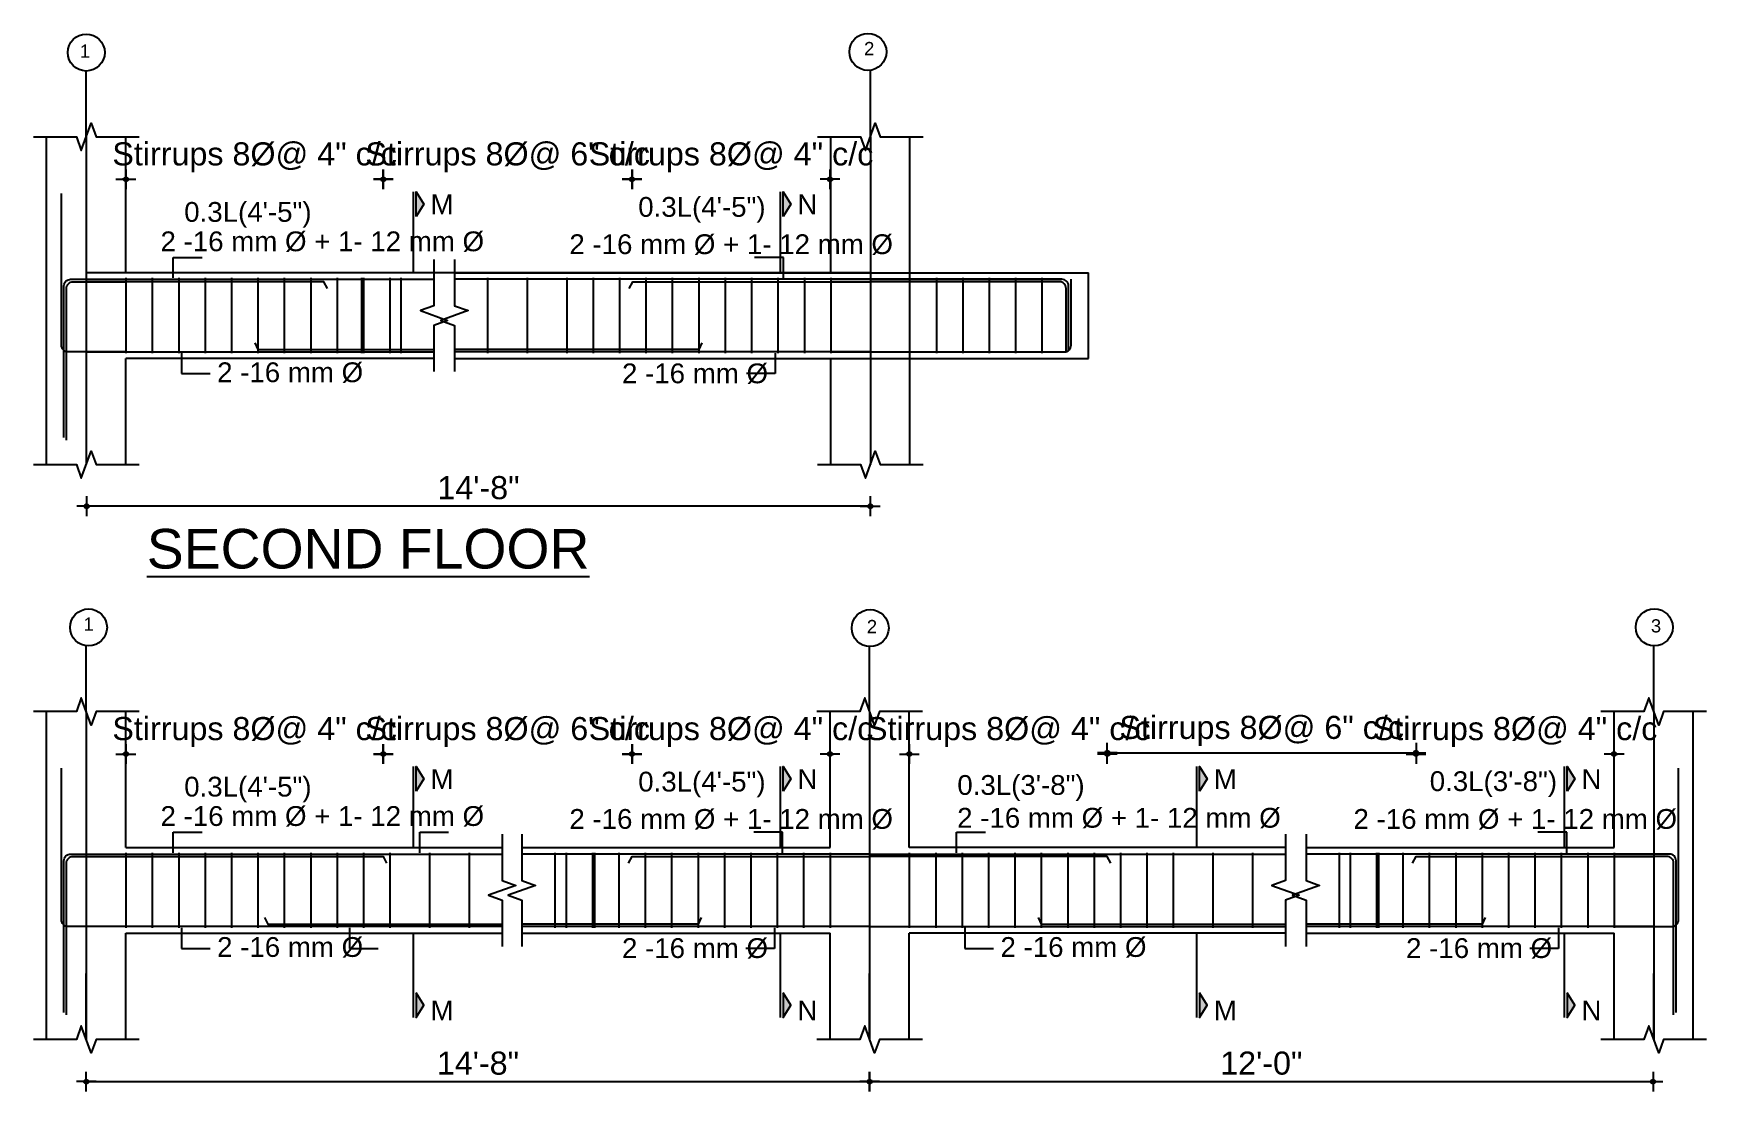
# Model space of a CAD drawing. Header units: inches. Extents: x 10143 to 33197, y -150 to 3760.
# Drawn here: x 14974 to 15481, y 1095 to 1415 of the extents above; entities that cross this region are included whole.
import ezdxf
from ezdxf.enums import TextEntityAlignment as Align

# ---------------------------------------------------------------- set-up
doc = ezdxf.new("R2010")
doc.units = ezdxf.units.IN
doc.header["$LTSCALE"] = 0.5
doc.header["$MEASUREMENT"] = 0
doc.header["$PDMODE"] = 66
doc.layers.add('DIMENSION', color=5, linetype='Continuous')
doc.layers.add('Toilet', color=7, linetype='Continuous', lineweight=25)
doc.styles.add('1.8', font='times.ttf', dxfattribs={"width": 0.8, "height": 6})
doc.styles.add('style1', font='arial.ttf', dxfattribs={"height": 7})
doc.dimstyles.new('1.4', dxfattribs={"dimscale": 0, "dimtxt": 6, "dimasz": 0.5, "dimexe": 2, "dimexo": 9, "dimgap": 2, "dimtad": 1, "dimdec": 0, "dimlfac": 0.5, "dimzin": 3, "dimdsep": 46, "dimlunit": 4, "dimtxsty": '1.8', "dimblk": 'DIM', "dimcen": 3, "dimdle": 3, "dimse1": 1, "dimse2": 1, "dimclrd": 256, "dimclre": 256, "dimclrt": 7, "dimadec": 1, "dimazin": 2, "dimtfac": 1, "dimtdec": 0, "dimtix": 1, "dimtofl": 0, "dimtmove": 2, "dimatfit": 3, "dimldrblk": 'ARW', "dimfxl": 2, "dimfrac": 2, "dimtolj": 2, "dimtzin": 0, "dimarcsym": 0})

# ---------------------------------------------------------------- blocks, each defined once
blk = doc.blocks.new('ARW')
at = {"layer": 'DIMENSION'}
blk.add_lwpolyline([(-0.5, 0, 0, 3, 0), (-5.5, 0, 0, 0, 0), (-0.5, 0, 0, 0, 0)], format="xyseb", dxfattribs=at)
blk = doc.blocks.new('DIM')
at = {"layer": 'DIMENSION'}
h = blk.add_hatch(color=256, dxfattribs=at)
h.paths.add_polyline_path([(0, 1.3), (0, 0), (1.3, 0, 0.414214)])
h.paths.add_polyline_path([(1.3, 0), (0, 0), (0, -1.3, 0.414214)])
h.paths.add_polyline_path([(0, 0), (-1.3, 0, 0.414214), (0, -1.3)])
h.paths.add_polyline_path([(0, 1.3, 0.414214), (-1.3, 0), (0, 0)])
for p, q in [((-6, 0), (6, 0)), ((0, 6), (0, -6))]:
    blk.add_line(p, q, dxfattribs=at)
blk.add_circle((0, 0), 1.28, dxfattribs=at)
blk = doc.blocks.new('*D2629')
at = {"lineweight": -2, "transparency": 16777216}
blk.add_line((15227.41, 1272.16), (14991.06, 1272.16), dxfattribs=at)
at = {"layer": 'Defpoints', "color": 0, "transparency": 16777216}
for p in [(14990.56, 1284.97), (15227.91, 1284.97), (14990.56, 1272.16)]:
    blk.add_point(p, dxfattribs=at)
at = {"lineweight": -2, "transparency": 16777216, "xscale": 0.5, "yscale": 0.5, "zscale": 0.5, "rotation": 180}
blk.add_blockref('DIM', (14990.56, 1272.16), dxfattribs=at)
at = {"lineweight": -2, "transparency": 16777216, "xscale": 0.5, "yscale": 0.5, "zscale": 0.5}
blk.add_blockref('DIM', (15227.91, 1272.16), dxfattribs=at)
at = {"color": 7, "transparency": 16777216, "insert": (15109.23, 1277.73), "char_height": 7, "attachment_point": 5, "style": 'style1'}
blk.add_mtext('\\A2;{\\fArial TUR|b0|i0|c162|p34;1}4{\\fArial TUR|b0|i0|c162|p34;\'-}8{\\fArial TUR|b0|i0|c162|p34;"}', dxfattribs=at)
blk = doc.blocks.new('*D2630')
at = {"lineweight": -2, "transparency": 16777216}
for p, q in [((15001.89, 1197.03), (15001.39, 1197.03)), ((15080.89, 1197.03), (15081.39, 1197.03))]:
    blk.add_line(p, q, dxfattribs=at)
at = {"layer": 'Defpoints', "color": 0, "transparency": 16777216}
for p in [(15080.39, 1197.03), (15002.39, 1185.06), (15080.39, 1180.49)]:
    blk.add_point(p, dxfattribs=at)
at = {"lineweight": -2, "transparency": 16777216, "xscale": 0.5, "yscale": 0.5, "zscale": 0.5}
blk.add_blockref('DIM', (15002.39, 1197.03), dxfattribs=at)
at = {"lineweight": -2, "transparency": 16777216, "xscale": 0.5, "yscale": 0.5, "zscale": 0.5, "rotation": 180}
blk.add_blockref('DIM', (15080.39, 1197.03), dxfattribs=at)
at = {"color": 7, "transparency": 16777216, "insert": (15041.39, 1203.69), "char_height": 7, "attachment_point": 5, "style": 'style1'}
blk.add_mtext('\\A2;Stirrups 8%%C@ 4" c/c', dxfattribs=at)
blk = doc.blocks.new('*D2631')
at = {"lineweight": -2, "transparency": 16777216}
for p, q in [((15079.89, 1197.03), (15079.39, 1197.03)), ((15156.25, 1197.03), (15156.75, 1197.03))]:
    blk.add_line(p, q, dxfattribs=at)
at = {"layer": 'Defpoints', "color": 0, "transparency": 16777216}
for p in [(15155.75, 1197.03), (15080.39, 1180.49), (15155.75, 1165.98)]:
    blk.add_point(p, dxfattribs=at)
at = {"lineweight": -2, "transparency": 16777216, "xscale": 0.5, "yscale": 0.5, "zscale": 0.5}
blk.add_blockref('DIM', (15080.39, 1197.03), dxfattribs=at)
at = {"lineweight": -2, "transparency": 16777216, "xscale": 0.5, "yscale": 0.5, "zscale": 0.5, "rotation": 180}
blk.add_blockref('DIM', (15155.75, 1197.03), dxfattribs=at)
at = {"color": 7, "transparency": 16777216, "insert": (15118.07, 1203.69), "char_height": 7, "attachment_point": 5, "style": 'style1'}
blk.add_mtext('\\A2;Stirrups 8%%C@ 6" c/c', dxfattribs=at)
blk = doc.blocks.new('*D2632')
at = {"lineweight": -2, "transparency": 16777216}
for p, q in [((15155.25, 1197.03), (15154.75, 1197.03)), ((15216.25, 1197.03), (15216.75, 1197.03))]:
    blk.add_line(p, q, dxfattribs=at)
at = {"layer": 'Defpoints', "color": 0, "transparency": 16777216}
for p in [(15215.75, 1197.03), (15215.75, 1183.49), (15155.75, 1165.98)]:
    blk.add_point(p, dxfattribs=at)
at = {"lineweight": -2, "transparency": 16777216, "xscale": 0.5, "yscale": 0.5, "zscale": 0.5}
blk.add_blockref('DIM', (15155.75, 1197.03), dxfattribs=at)
at = {"lineweight": -2, "transparency": 16777216, "xscale": 0.5, "yscale": 0.5, "zscale": 0.5, "rotation": 180}
blk.add_blockref('DIM', (15215.75, 1197.03), dxfattribs=at)
at = {"color": 7, "transparency": 16777216, "insert": (15185.75, 1203.69), "char_height": 7, "attachment_point": 5, "style": 'style1'}
blk.add_mtext('\\A2;Stirrups 8%%C@ 4" c/c', dxfattribs=at)
blk = doc.blocks.new('*D2633')
at = {"lineweight": -2, "transparency": 16777216}
for p, q in [((15239.25, 1197.03), (15238.75, 1197.03)), ((15300.25, 1197.03), (15300.75, 1197.03))]:
    blk.add_line(p, q, dxfattribs=at)
at = {"layer": 'Defpoints', "color": 0, "transparency": 16777216}
for p in [(15239.75, 1197.03), (15239.75, 1183.49), (15299.75, 1165.98)]:
    blk.add_point(p, dxfattribs=at)
at = {"lineweight": -2, "transparency": 16777216, "xscale": 0.5, "yscale": 0.5, "zscale": 0.5}
blk.add_blockref('DIM', (15239.75, 1197.03), dxfattribs=at)
at = {"lineweight": -2, "transparency": 16777216, "xscale": 0.5, "yscale": 0.5, "zscale": 0.5, "rotation": 180}
blk.add_blockref('DIM', (15299.75, 1197.03), dxfattribs=at)
at = {"color": 7, "transparency": 16777216, "insert": (15269.75, 1203.69), "char_height": 7, "attachment_point": 5, "style": 'style1'}
blk.add_mtext('\\A2;Stirrups 8%%C@ 4" c/c', dxfattribs=at)
blk = doc.blocks.new('*D2634')
at = {"lineweight": -2, "transparency": 16777216}
for p, q in [((15392.81, 1197.03), (15392.31, 1197.03)), ((15453.81, 1197.03), (15454.31, 1197.03))]:
    blk.add_line(p, q, dxfattribs=at)
at = {"layer": 'Defpoints', "color": 0, "transparency": 16777216}
for p in [(15453.31, 1197.03), (15453.31, 1183.49), (15393.31, 1165.98)]:
    blk.add_point(p, dxfattribs=at)
at = {"lineweight": -2, "transparency": 16777216, "xscale": 0.5, "yscale": 0.5, "zscale": 0.5}
blk.add_blockref('DIM', (15393.31, 1197.03), dxfattribs=at)
at = {"lineweight": -2, "transparency": 16777216, "xscale": 0.5, "yscale": 0.5, "zscale": 0.5, "rotation": 180}
blk.add_blockref('DIM', (15453.31, 1197.03), dxfattribs=at)
at = {"color": 7, "transparency": 16777216, "insert": (15423.31, 1203.69), "char_height": 7, "attachment_point": 5, "style": 'style1'}
blk.add_mtext('\\A2;Stirrups 8%%C@ 4" c/c', dxfattribs=at)
blk = doc.blocks.new('*D2644')
at = {"lineweight": -2, "transparency": 16777216}
blk.add_line((15300.25, 1197.4), (15392.81, 1197.4), dxfattribs=at)
at = {"layer": 'Defpoints', "color": 0, "transparency": 16777216}
for p in [(15393.31, 1197.4), (15299.75, 1165.98), (15393.31, 1165.98)]:
    blk.add_point(p, dxfattribs=at)
at = {"lineweight": -2, "transparency": 16777216, "xscale": 0.5, "yscale": 0.5, "zscale": 0.5, "rotation": 180}
blk.add_blockref('DIM', (15299.75, 1197.4), dxfattribs=at)
at = {"lineweight": -2, "transparency": 16777216, "xscale": 0.5, "yscale": 0.5, "zscale": 0.5}
blk.add_blockref('DIM', (15393.31, 1197.4), dxfattribs=at)
at = {"color": 7, "transparency": 16777216, "insert": (15346.53, 1204.06), "char_height": 7, "attachment_point": 5, "style": 'style1'}
blk.add_mtext('\\A2;Stirrups 8%%C@ 6" c/c', dxfattribs=at)
blk = doc.blocks.new('*D2635')
at = {"lineweight": -2, "transparency": 16777216}
blk.add_line((14990.89, 1097.73), (15227.25, 1097.73), dxfattribs=at)
at = {"layer": 'Defpoints', "color": 0, "transparency": 16777216}
for p in [(14990.39, 1110.54), (15227.75, 1110.54), (15227.75, 1097.73)]:
    blk.add_point(p, dxfattribs=at)
at = {"lineweight": -2, "transparency": 16777216, "xscale": 0.5, "yscale": 0.5, "zscale": 0.5, "rotation": 180}
blk.add_blockref('DIM', (14990.39, 1097.73), dxfattribs=at)
at = {"lineweight": -2, "transparency": 16777216, "xscale": 0.5, "yscale": 0.5, "zscale": 0.5}
blk.add_blockref('DIM', (15227.75, 1097.73), dxfattribs=at)
at = {"color": 7, "transparency": 16777216, "insert": (15109.07, 1103.3), "char_height": 7, "attachment_point": 5, "style": 'style1'}
blk.add_mtext('\\A2;{\\fArial TUR|b0|i0|c162|p34;1}4{\\fArial TUR|b0|i0|c162|p34;\'-}8{\\fArial TUR|b0|i0|c162|p34;"}', dxfattribs=at)
blk = doc.blocks.new('*D2636')
at = {"lineweight": -2, "transparency": 16777216}
blk.add_line((15228.25, 1097.73), (15464.6, 1097.73), dxfattribs=at)
at = {"layer": 'Defpoints', "color": 0, "transparency": 16777216}
for p in [(15227.75, 1110.54), (15465.1, 1110.54), (15465.1, 1097.73)]:
    blk.add_point(p, dxfattribs=at)
at = {"lineweight": -2, "transparency": 16777216, "xscale": 0.5, "yscale": 0.5, "zscale": 0.5, "rotation": 180}
blk.add_blockref('DIM', (15227.75, 1097.73), dxfattribs=at)
at = {"lineweight": -2, "transparency": 16777216, "xscale": 0.5, "yscale": 0.5, "zscale": 0.5}
blk.add_blockref('DIM', (15465.1, 1097.73), dxfattribs=at)
at = {"color": 7, "transparency": 16777216, "insert": (15346.42, 1103.3), "char_height": 7, "attachment_point": 5, "style": 'style1'}
blk.add_mtext('\\A2;{\\fArial TUR|b0|i0|c162|p34;1}2{\\fArial TUR|b0|i0|c162|p34;\'-}0{\\fArial TUR|b0|i0|c162|p34;"}', dxfattribs=at)
blk = doc.blocks.new('*D2626')
at = {"lineweight": -2, "transparency": 16777216}
for p, q in [((15001.89, 1371.24), (15001.39, 1371.24)), ((15080.89, 1371.24), (15081.39, 1371.24))]:
    blk.add_line(p, q, dxfattribs=at)
at = {"layer": 'Defpoints', "color": 0, "transparency": 16777216}
for p in [(15080.39, 1371.24), (15002.39, 1359.27), (15080.39, 1354.7)]:
    blk.add_point(p, dxfattribs=at)
at = {"lineweight": -2, "transparency": 16777216, "xscale": 0.5, "yscale": 0.5, "zscale": 0.5}
blk.add_blockref('DIM', (15002.39, 1371.24), dxfattribs=at)
at = {"lineweight": -2, "transparency": 16777216, "xscale": 0.5, "yscale": 0.5, "zscale": 0.5, "rotation": 180}
blk.add_blockref('DIM', (15080.39, 1371.24), dxfattribs=at)
at = {"color": 7, "transparency": 16777216, "insert": (15041.39, 1377.9), "char_height": 7, "attachment_point": 5, "style": 'style1'}
blk.add_mtext('\\A2;Stirrups 8%%C@ 4" c/c', dxfattribs=at)
blk = doc.blocks.new('*D2627')
at = {"lineweight": -2, "transparency": 16777216}
for p, q in [((15079.89, 1371.24), (15079.39, 1371.24)), ((15156.25, 1371.24), (15156.75, 1371.24))]:
    blk.add_line(p, q, dxfattribs=at)
at = {"layer": 'Defpoints', "color": 0, "transparency": 16777216}
for p in [(15155.75, 1371.24), (15080.39, 1354.7), (15155.75, 1340.19)]:
    blk.add_point(p, dxfattribs=at)
at = {"lineweight": -2, "transparency": 16777216, "xscale": 0.5, "yscale": 0.5, "zscale": 0.5}
blk.add_blockref('DIM', (15080.39, 1371.24), dxfattribs=at)
at = {"lineweight": -2, "transparency": 16777216, "xscale": 0.5, "yscale": 0.5, "zscale": 0.5, "rotation": 180}
blk.add_blockref('DIM', (15155.75, 1371.24), dxfattribs=at)
at = {"color": 7, "transparency": 16777216, "insert": (15118.07, 1377.9), "char_height": 7, "attachment_point": 5, "style": 'style1'}
blk.add_mtext('\\A2;Stirrups 8%%C@ 6" c/c', dxfattribs=at)
blk = doc.blocks.new('*D2628')
at = {"lineweight": -2, "transparency": 16777216}
for p, q in [((15155.25, 1371.24), (15154.75, 1371.24)), ((15216.25, 1371.24), (15216.75, 1371.24))]:
    blk.add_line(p, q, dxfattribs=at)
at = {"layer": 'Defpoints', "color": 0, "transparency": 16777216}
for p in [(15215.75, 1371.24), (15215.75, 1357.7), (15155.75, 1340.19)]:
    blk.add_point(p, dxfattribs=at)
at = {"lineweight": -2, "transparency": 16777216, "xscale": 0.5, "yscale": 0.5, "zscale": 0.5}
blk.add_blockref('DIM', (15155.75, 1371.24), dxfattribs=at)
at = {"lineweight": -2, "transparency": 16777216, "xscale": 0.5, "yscale": 0.5, "zscale": 0.5, "rotation": 180}
blk.add_blockref('DIM', (15215.75, 1371.24), dxfattribs=at)
at = {"color": 7, "transparency": 16777216, "insert": (15185.75, 1377.9), "char_height": 7, "attachment_point": 5, "style": 'style1'}
blk.add_mtext('\\A2;Stirrups 8%%C@ 4" c/c', dxfattribs=at)

msp = doc.modelspace()

# ---------------------------------------------------------------- hatches: boundary and pattern name
for points in [[(15090.38, 1367.48), (15090.38, 1359.98), (15092.69, 1363.73)], [(15201.54, 1367.48), (15201.54, 1359.98), (15203.85, 1363.73)], [(15090.38, 1193.28), (15090.38, 1185.77), (15092.69, 1189.52)], [(15201.54, 1193.28), (15201.54, 1185.77), (15203.85, 1189.52)], [(15327.73, 1193.28), (15327.73, 1185.77), (15330.04, 1189.52)], [(15439.11, 1193.28), (15439.11, 1185.77), (15441.42, 1189.52)], [(15090.38, 1117.14), (15090.38, 1124.64), (15092.69, 1120.89)], [(15201.54, 1117.14), (15201.54, 1124.64), (15203.85, 1120.89)], [(15327.73, 1117.14), (15327.73, 1124.64), (15330.04, 1120.89)], [(15439.11, 1117.14), (15439.11, 1124.64), (15441.42, 1120.89)]]:
    msp.add_hatch(color=256).paths.add_polyline_path(points)

# ---------------------------------------------------------------- linework, layer by layer
for p, q in [((14990.39, 1384.1), (14990.39, 1404.06)), ((15227.96, 1384.1), (15227.96, 1404.06)), ((14978.39, 1340.19), (14978.39, 1384.1)), ((14990.39, 1384.1), (14990.39, 1284.75)), ((15002.39, 1342.94), (15002.39, 1384.1)), ((15215.96, 1342.94), (15215.96, 1384.1)), ((15227.96, 1384.1), (15227.96, 1284.75)), ((15239.96, 1284.75), (15239.96, 1384.1)), ((15089.53, 1342.94), (15089.53, 1367.44)), ((15200.69, 1342.94), (15200.69, 1367.44)), ((14978.39, 1284.75), (14978.39, 1340.19)), ((14990.39, 1340.94), (15095.75, 1340.94)), ((15095.75, 1342.94), (15002.39, 1342.94)), ((15002.39, 1341.34), (15002.39, 1318.54)), ((15010.39, 1341.34), (15010.39, 1318.54)), ((15018.39, 1341.34), (15018.39, 1318.54)), ((15026.39, 1341.34), (15026.39, 1318.54)), ((15034.39, 1341.34), (15034.39, 1318.54)), ((15042.39, 1341.34), (15042.39, 1318.54)), ((15050.39, 1341.34), (15050.39, 1318.54)), ((15058.39, 1341.34), (15058.39, 1318.54)), ((15066.39, 1341.34), (15066.39, 1318.54)), ((15073.75, 1341.34), (15073.75, 1318.54)), ((15074.39, 1341.34), (15074.39, 1318.54)), ((15082.39, 1341.34), (15082.39, 1318.54)), ((15085.75, 1341.34), (15085.75, 1318.54)), ((15101.96, 1342.94), (15294.01, 1342.94)), ((15227.96, 1340.94), (15101.96, 1340.94)), ((15111.96, 1341.34), (15111.96, 1318.54)), ((15123.96, 1341.34), (15123.96, 1318.54)), ((15135.96, 1341.34), (15135.96, 1318.54)), ((15143.96, 1341.34), (15143.96, 1318.54)), ((15151.96, 1341.34), (15151.96, 1318.54)), ((15159.96, 1341.34), (15159.96, 1318.54)), ((15167.96, 1341.34), (15167.96, 1318.54)), ((15175.96, 1341.34), (15175.96, 1318.54)), ((15183.96, 1341.34), (15183.96, 1318.54)), ((15191.96, 1341.34), (15191.96, 1318.54)), ((15199.96, 1341.34), (15199.96, 1318.54)), ((15207.96, 1341.34), (15207.96, 1318.54)), ((15215.96, 1341.34), (15215.96, 1318.54)), ((15227.96, 1340.94), (15285.99, 1340.94)), ((15247.96, 1341.34), (15247.96, 1318.54)), ((15255.96, 1341.34), (15255.96, 1318.54)), ((15263.96, 1341.34), (15263.96, 1318.54)), ((15271.96, 1341.34), (15271.96, 1318.54)), ((15279.96, 1341.34), (15279.96, 1318.54)), ((14990.39, 1318.94), (15095.75, 1318.94)), ((15227.96, 1318.94), (15101.96, 1318.94)), ((15227.96, 1318.94), (15287.26, 1318.94)), ((15095.75, 1316.94), (15002.39, 1316.94)), ((15002.39, 1284.75), (15002.39, 1316.94)), ((15101.96, 1316.94), (15294.01, 1316.94)), ((15215.96, 1284.75), (15215.96, 1316.94)), ((14990.39, 1209.89), (14990.39, 1229.85)), ((15227.75, 1209.89), (15227.75, 1229.85)), ((15465.31, 1209.89), (15465.31, 1229.85)), ((14978.39, 1142.73), (14978.39, 1209.89)), ((14990.39, 1209.89), (14990.39, 1110.54)), ((15002.39, 1168.73), (15002.39, 1209.89)), ((15215.75, 1168.73), (15215.75, 1209.89)), ((15227.75, 1209.89), (15227.75, 1110.54)), ((15239.75, 1168.73), (15239.75, 1209.89)), ((15453.31, 1168.73), (15453.31, 1209.89)), ((15465.31, 1209.89), (15465.31, 1110.54)), ((15477.31, 1165.98), (15477.31, 1209.89)), ((15089.53, 1168.73), (15089.53, 1193.23)), ((15200.69, 1168.73), (15200.69, 1193.23)), ((15326.88, 1168.73), (15326.88, 1193.23)), ((15438.26, 1168.73), (15438.26, 1193.23)), ((15002.39, 1168.73), (15116.39, 1168.73)), ((15002.39, 1167.13), (15002.39, 1144.33)), ((15010.39, 1167.13), (15010.39, 1144.33)), ((15018.39, 1167.13), (15018.39, 1144.33)), ((15026.39, 1167.13), (15026.39, 1144.33)), ((15034.39, 1167.13), (15034.39, 1144.33)), ((15042.39, 1167.13), (15042.39, 1144.33)), ((15050.39, 1167.13), (15050.39, 1144.33)), ((15058.39, 1167.13), (15058.39, 1144.33)), ((15066.39, 1167.13), (15066.39, 1144.33)), ((15074.39, 1167.13), (15074.39, 1144.33)), ((15082.39, 1167.13), (15082.39, 1144.33)), ((15094.39, 1167.13), (15094.39, 1144.33)), ((15106.39, 1167.13), (15106.39, 1144.33)), ((15122.39, 1168.73), (15215.75, 1168.73)), ((15227.75, 1166.73), (15122.39, 1166.73)), ((15132.39, 1167.13), (15132.39, 1144.33)), ((15135.75, 1167.13), (15135.75, 1144.33)), ((15143.75, 1167.13), (15143.75, 1144.33)), ((15144.39, 1167.13), (15144.39, 1144.33)), ((15151.75, 1167.13), (15151.75, 1144.33)), ((15159.75, 1167.13), (15159.75, 1144.33)), ((15167.75, 1167.13), (15167.75, 1144.33)), ((15175.75, 1167.13), (15175.75, 1144.33)), ((15183.75, 1167.13), (15183.75, 1144.33)), ((15191.75, 1167.13), (15191.75, 1144.33)), ((15199.75, 1167.13), (15199.75, 1144.33)), ((15207.75, 1167.13), (15207.75, 1144.33)), ((15215.75, 1167.13), (15215.75, 1144.33)), ((15227.75, 1166.73), (15353.75, 1166.73)), ((15353.75, 1168.73), (15239.75, 1168.73)), ((15239.75, 1167.13), (15239.75, 1144.33)), ((15247.75, 1167.13), (15247.75, 1144.33)), ((15255.75, 1167.13), (15255.75, 1144.33)), ((15263.75, 1167.13), (15263.75, 1144.33)), ((15271.75, 1167.13), (15271.75, 1144.33)), ((15279.75, 1167.13), (15279.75, 1144.33)), ((15287.75, 1167.13), (15287.75, 1144.33)), ((15295.75, 1167.13), (15295.75, 1144.33)), ((15303.75, 1167.13), (15303.75, 1144.33)), ((15311.75, 1167.13), (15311.75, 1144.33)), ((15319.75, 1167.13), (15319.75, 1144.33)), ((15331.75, 1167.13), (15331.75, 1144.33)), ((15343.75, 1167.13), (15343.75, 1144.33)), ((15359.96, 1168.73), (15453.31, 1168.73)), ((15465.31, 1166.73), (15359.96, 1166.73)), ((15369.96, 1167.13), (15369.96, 1144.33)), ((15373.31, 1167.13), (15373.31, 1144.33)), ((15381.31, 1167.13), (15381.31, 1144.33)), ((15381.96, 1167.13), (15381.96, 1144.33)), ((15389.31, 1167.13), (15389.31, 1144.33)), ((15397.31, 1167.13), (15397.31, 1144.33)), ((15405.31, 1167.13), (15405.31, 1144.33)), ((15413.31, 1167.13), (15413.31, 1144.33)), ((15421.31, 1167.13), (15421.31, 1144.33)), ((15429.31, 1167.13), (15429.31, 1144.33)), ((15437.31, 1167.13), (15437.31, 1144.33)), ((15445.31, 1167.13), (15445.31, 1144.33)), ((15453.31, 1167.13), (15453.31, 1144.33)), ((15477.31, 1110.54), (15477.31, 1165.98)), ((14978.39, 1110.54), (14978.39, 1142.73)), ((15002.39, 1110.54), (15002.39, 1142.73)), ((15002.39, 1142.73), (15116.39, 1142.73)), ((15089.53, 1117.19), (15089.53, 1142.73)), ((15227.75, 1144.73), (15122.39, 1144.73)), ((15122.39, 1142.73), (15215.75, 1142.73)), ((15200.69, 1117.19), (15200.69, 1142.73)), ((15215.75, 1110.54), (15215.75, 1142.73)), ((15227.75, 1144.73), (15353.75, 1144.73)), ((15353.75, 1142.73), (15239.75, 1142.73)), ((15239.75, 1110.54), (15239.75, 1142.73)), ((15326.88, 1117.19), (15326.88, 1142.73)), ((15465.31, 1144.73), (15359.96, 1144.73)), ((15359.96, 1142.73), (15453.31, 1142.73)), ((15438.26, 1117.19), (15438.26, 1142.73)), ((15453.31, 1110.54), (15453.31, 1142.73)), ((14990.39, 1110.54), (14990.39, 1130.49)), ((15227.75, 1110.54), (15227.75, 1130.49)), ((15465.31, 1110.54), (15465.31, 1130.49))]:
    msp.add_line(p, q)
for points in [[(14974.39, 1384.1), (14987.39, 1384.1), (14988.89, 1379.98), (14991.89, 1388.22), (14993.39, 1384.1), (15006.39, 1384.1)], [(15211.96, 1384.1), (15224.96, 1384.1), (15226.46, 1379.98), (15229.46, 1388.22), (15230.96, 1384.1), (15243.96, 1384.1)], [(15090.38, 1359.98), (15090.38, 1367.48), (15092.69, 1363.73), (15090.38, 1359.98)], [(15201.54, 1359.98), (15201.54, 1367.48), (15203.85, 1363.73), (15201.54, 1359.98)], [(15095.75, 1346.94), (15095.75, 1332.94), (15091.62, 1331.44), (15099.87, 1328.44), (15095.75, 1326.94), (15095.75, 1312.94)], [(15095.75, 1346.94), (15095.75, 1332.94), (15091.62, 1331.44), (15099.87, 1328.44), (15095.75, 1326.94), (15095.75, 1312.94)], [(15101.96, 1346.94), (15101.96, 1332.94), (15106.08, 1331.44), (15097.84, 1328.44), (15101.96, 1326.94), (15101.96, 1312.94)], [(15101.96, 1346.94), (15101.96, 1332.94), (15106.08, 1331.44), (15097.84, 1328.44), (15101.96, 1326.94), (15101.96, 1312.94)], [(15063.44, 1338.19), (15062.39, 1340.19), (14990.39, 1340.19)], [(15154.92, 1338.19), (15155.96, 1340.19), (15227.96, 1340.19)], [(15285.24, 1340.19), (15227.96, 1340.19)], [(15041.44, 1321.69), (15042.39, 1319.69), (15095.75, 1319.69)], [(15176.92, 1321.69), (15175.96, 1319.69), (15101.96, 1319.69)], [(14974.39, 1284.75), (14987.39, 1284.75), (14988.89, 1280.63), (14991.89, 1288.87), (14993.39, 1284.75), (15006.39, 1284.75)], [(15211.96, 1284.75), (15224.96, 1284.75), (15226.46, 1280.63), (15229.46, 1288.87), (15230.96, 1284.75), (15243.96, 1284.75)], [(15006.39, 1209.89), (14993.39, 1209.89), (14991.89, 1205.77), (14988.89, 1214.02), (14987.39, 1209.89), (14974.39, 1209.89)], [(15243.75, 1209.89), (15230.75, 1209.89), (15229.25, 1205.77), (15226.25, 1214.02), (15224.75, 1209.89), (15211.75, 1209.89)], [(15481.31, 1209.89), (15468.31, 1209.89), (15466.81, 1205.77), (15463.81, 1214.02), (15462.31, 1209.89), (15449.31, 1209.89)], [(15090.38, 1185.77), (15090.38, 1193.28), (15092.69, 1189.52), (15090.38, 1185.77)], [(15201.54, 1185.77), (15201.54, 1193.28), (15203.85, 1189.52), (15201.54, 1185.77)], [(15327.73, 1185.77), (15327.73, 1193.28), (15330.04, 1189.52), (15327.73, 1185.77)], [(15439.11, 1185.77), (15439.11, 1193.28), (15441.42, 1189.52), (15439.11, 1185.77)], [(15116.39, 1172.73), (15116.39, 1158.73), (15120.51, 1157.23), (15112.27, 1154.23), (15116.39, 1152.73), (15116.39, 1138.73)], [(15116.39, 1172.73), (15116.39, 1158.73), (15120.51, 1157.23), (15112.27, 1154.23), (15116.39, 1152.73), (15116.39, 1138.73)], [(15122.39, 1172.73), (15122.39, 1158.73), (15126.51, 1157.23), (15118.27, 1154.23), (15122.39, 1152.73), (15122.39, 1138.73)], [(15122.39, 1172.73), (15122.39, 1158.73), (15126.51, 1157.23), (15118.27, 1154.23), (15122.39, 1152.73), (15122.39, 1138.73)], [(15353.75, 1172.73), (15353.75, 1158.73), (15349.62, 1157.23), (15357.87, 1154.23), (15353.75, 1152.73), (15353.75, 1138.73)], [(15353.75, 1172.73), (15353.75, 1158.73), (15349.62, 1157.23), (15357.87, 1154.23), (15353.75, 1152.73), (15353.75, 1138.73)], [(15359.96, 1172.73), (15359.96, 1158.73), (15364.08, 1157.23), (15355.84, 1154.23), (15359.96, 1152.73), (15359.96, 1138.73)], [(15359.96, 1172.73), (15359.96, 1158.73), (15364.08, 1157.23), (15355.84, 1154.23), (15359.96, 1152.73), (15359.96, 1138.73)], [(14990.39, 1166.73), (15116.39, 1166.73)], [(14990.39, 1165.98), (15080.39, 1165.98), (15081.35, 1163.98)], [(15154.7, 1163.98), (15155.75, 1165.98), (15227.75, 1165.98)], [(15300.79, 1163.98), (15299.75, 1165.98), (15227.75, 1165.98)], [(15392.27, 1163.98), (15393.31, 1165.98), (15465.31, 1165.98)], [(15044.44, 1147.48), (15045.39, 1145.48), (15116.39, 1145.48)], [(15176.7, 1147.48), (15175.75, 1145.48), (15122.39, 1145.48)], [(15278.79, 1147.48), (15279.75, 1145.48), (15353.75, 1145.48)], [(15414.27, 1147.48), (15413.31, 1145.48), (15359.96, 1145.48)], [(15116.39, 1144.73), (14990.39, 1144.73)], [(15090.38, 1124.64), (15090.38, 1117.14), (15092.69, 1120.89), (15090.38, 1124.64)], [(15201.54, 1124.64), (15201.54, 1117.14), (15203.85, 1120.89), (15201.54, 1124.64)], [(15327.73, 1124.64), (15327.73, 1117.14), (15330.04, 1120.89), (15327.73, 1124.64)], [(15439.11, 1124.64), (15439.11, 1117.14), (15441.42, 1120.89), (15439.11, 1124.64)], [(15006.39, 1110.54), (14993.39, 1110.54), (14991.89, 1106.42), (14988.89, 1114.66), (14987.39, 1110.54), (14974.39, 1110.54)], [(15243.75, 1110.54), (15230.75, 1110.54), (15229.25, 1106.42), (15226.25, 1114.66), (15224.75, 1110.54), (15211.75, 1110.54)], [(15481.31, 1110.54), (15468.31, 1110.54), (15466.81, 1106.42), (15463.81, 1114.66), (15462.31, 1110.54), (15449.31, 1110.54)]]:
    msp.add_lwpolyline(points)
for points in [[(15002.39, 1318.94), (14984.91, 1318.94, -0.414214), (14982.89, 1320.95), (14982.89, 1366.94)], [(14983.64, 1292.94), (14983.64, 1338.92, -0.414214), (14985.66, 1340.94), (15002.39, 1340.94)], [(14984.39, 1292.19), (14984.39, 1338.17, -0.414214), (14986.41, 1340.19), (15002.39, 1340.19)], [(15215.96, 1318.94), (15286.74, 1318.94, 0.414214), (15288.76, 1320.95), (15288.76, 1340.94)], [(15288.01, 1319.38), (15288.01, 1338.92, 0.414214), (15285.99, 1340.94), (15215.96, 1340.94)], [(15287.26, 1318.94), (15287.26, 1338.17, 0.414214), (15285.24, 1340.19), (15215.96, 1340.19)], [(15002.39, 1144.73), (14984.91, 1144.73, -0.414214), (14982.89, 1146.74), (14982.89, 1192.73)], [(15453.31, 1144.73), (15470.8, 1144.73, 0.414214), (15472.81, 1146.74), (15472.81, 1192.73)], [(14983.64, 1118.73), (14983.64, 1164.71, -0.414214), (14985.66, 1166.73), (15002.39, 1166.73)], [(14984.39, 1117.98), (14984.39, 1163.96, -0.414214), (14986.41, 1165.98), (15002.39, 1165.98)], [(15472.06, 1118.73), (15472.06, 1164.71, 0.414214), (15470.05, 1166.73), (15453.31, 1166.73)], [(15471.31, 1117.98), (15471.31, 1163.96, 0.414214), (15469.3, 1165.98), (15453.31, 1165.98)]]:
    msp.add_lwpolyline(points, format="xyb")
for centre in [(14990.39, 1409.66), (15227.23, 1409.86), (14991.08, 1235.42), (15227.91, 1235.22), (15465.48, 1235.44)]:
    msp.add_circle(centre, 5.6)
at = {"layer": 'Toilet'}
for p, q in [((15227.96, 1342.94), (14990.39, 1342.94)), ((15294.01, 1316.94), (15294.01, 1342.94))]:
    msp.add_line(p, q, dxfattribs=at)

# ---------------------------------------------------------------- texts
at = {"style": 'style1'}
for s, height, p in [('1', 4, (14988.44, 1408.11)), ('2', 4, (15226.06, 1408.87)), ('0.3L(4\'-5")', 6, (15020.07, 1358.36)), ('M', 6, (15094.69, 1360.65)), ('0.3L(4\'-5")', 6, (15157.63, 1359.88)), ('N', 6, (15205.85, 1360.65)), ('2 -16 mm %%C + 1- 12 mm %%C', 6, (15012.89, 1349.44)), ('2 -16 mm %%C + 1- 12 mm %%C', 6, (15136.77, 1348.57)), ('2 -16 mm %%C ', 6, (15030.04, 1309.75)), ('2 -16 mm %%C ', 6, (15152.71, 1309.42)), ('1', 4, (14989.56, 1234.43)), ('2', 4, (15226.89, 1233.67)), ('3', 4, (15464.45, 1233.89)), ('M', 6, (15094.69, 1186.44)), ('0.3L(4\'-5")', 6, (15157.63, 1185.67)), ('N', 6, (15205.85, 1186.44)), ('M', 6, (15332.04, 1186.44)), ('0.3L(3\'-8")', 6, (15397.44, 1185.81)), ('N', 6, (15443.41, 1186.44)), ('0.3L(4\'-5")', 6, (15020.07, 1184.15)), ('0.3L(3\'-8")', 6, (15254.31, 1184.65)), ('2 -16 mm %%C + 1- 12 mm %%C', 6, (15012.89, 1175.24)), ('2 -16 mm %%C + 1- 12 mm %%C', 6, (15136.77, 1174.36)), ('2 -16 mm %%C + 1- 12 mm %%C', 6, (15254.26, 1174.71)), ('2 -16 mm %%C + 1- 12 mm %%C', 6, (15374.34, 1174.36)), ('2 -16 mm %%C ', 6, (15030.04, 1135.54)), ('2 -16 mm %%C ', 6, (15152.71, 1135.21)), ('2 -16 mm %%C ', 6, (15267.39, 1135.54)), ('2 -16 mm %%C ', 6, (15390.28, 1135.21)), ('M', 6, (15094.69, 1116.31)), ('N', 6, (15205.85, 1116.31)), ('M', 6, (15332.04, 1116.31)), ('N', 6, (15443.41, 1116.31))]:
    msp.add_text(s, height=height, dxfattribs=at).set_placement(p)
msp.add_text('%%USECOND FLOOR', height=12, dxfattribs=at).set_placement((15075.79, 1259.27), align=Align.MIDDLE_CENTER)

# ---------------------------------------------------------------- dimensions: what is measured, and where the dimension line sits
for base, p1, p2, text, picture, middle in [((15080.39, 1371.24), (15002.39, 1359.27), (15080.39, 1354.7), 'Stirrups 8%%C@ 4" c/c', '*D2626', (15041.39, 1377.9)), ((15155.75, 1371.24), (15080.39, 1354.7), (15155.75, 1340.19), 'Stirrups 8%%C@ 6" c/c', '*D2627', (15118.07, 1377.9)), ((15215.75, 1371.24), (15155.75, 1340.19), (15215.75, 1357.7), 'Stirrups 8%%C@ 4" c/c', '*D2628', (15185.75, 1377.9)), ((15080.39, 1197.03), (15002.39, 1185.06), (15080.39, 1180.49), 'Stirrups 8%%C@ 4" c/c', '*D2630', (15041.39, 1203.69)), ((15155.75, 1197.03), (15080.39, 1180.49), (15155.75, 1165.98), 'Stirrups 8%%C@ 6" c/c', '*D2631', (15118.07, 1203.69)), ((15215.75, 1197.03), (15155.75, 1165.98), (15215.75, 1183.49), 'Stirrups 8%%C@ 4" c/c', '*D2632', (15185.75, 1203.69)), ((15393.31, 1197.4), (15299.75, 1165.98), (15393.31, 1165.98), 'Stirrups 8%%C@ 6" c/c', '*D2644', (15346.53, 1204.06)), ((15453.31, 1197.03), (15393.31, 1165.98), (15453.31, 1183.49), 'Stirrups 8%%C@ 4" c/c', '*D2634', (15423.31, 1203.69)), ((15227.75, 1097.73), (14990.39, 1110.54), (15227.75, 1110.54), '{\\fArial TUR|b0|i0|c162|p34;1}4{\\fArial TUR|b0|i0|c162|p34;\'-}8{\\fArial TUR|b0|i0|c162|p34;"}', '*D2635', (15109.07, 1103.3)), ((15465.1, 1097.73), (15227.75, 1110.54), (15465.1, 1110.54), '{\\fArial TUR|b0|i0|c162|p34;1}2{\\fArial TUR|b0|i0|c162|p34;\'-}0{\\fArial TUR|b0|i0|c162|p34;"}', '*D2636', (15346.42, 1103.3))]:
    dim = msp.add_linear_dim(base=base, p1=p1, p2=p2, text=text, dimstyle='1.4', override={"dimscale": 1, "dimtxsty": 'style1'})
    dim.commit()
    dim.dimension.update_dxf_attribs({"geometry": picture, "text_midpoint": middle})
for base, p1, p2, text, picture, middle in [((14990.56, 1272.16), (15227.91, 1284.97), (14990.56, 1284.97), '{\\fArial TUR|b0|i0|c162|p34;1}4{\\fArial TUR|b0|i0|c162|p34;\'-}8{\\fArial TUR|b0|i0|c162|p34;"}', '*D2629', (15109.23, 1277.73)), ((15239.75, 1197.03), (15299.75, 1165.98), (15239.75, 1183.49), 'Stirrups 8%%C@ 4" c/c', '*D2633', (15269.75, 1203.69))]:
    dim = msp.add_linear_dim(base=base, p1=p1, p2=p2, angle=180, text=text, dimstyle='1.4', override={"dimscale": 1, "dimtxsty": 'style1'})
    dim.commit()
    dim.dimension.update_dxf_attribs({"geometry": picture, "text_midpoint": middle})

# ---------------------------------------------------------------- leaders
for points in [[(15016.75, 1341.34), (15016.75, 1347.55), (15025.47, 1347.55)], [(15201.6, 1341.34), (15201.6, 1347.55), (15192.88, 1347.55)], [(15019.23, 1318.54), (15019.23, 1312.33), (15027.95, 1312.33)], [(15199.12, 1318.54), (15199.12, 1312.33), (15190.4, 1312.33)], [(15016.75, 1167.13), (15016.75, 1173.34), (15025.47, 1173.34)], [(15091.43, 1167.13), (15091.43, 1173.34), (15100.15, 1173.34)], [(15201.39, 1167.13), (15201.39, 1173.34), (15192.67, 1173.34)], [(15254.1, 1167.13), (15254.1, 1173.34), (15262.82, 1173.34)], [(15438.96, 1167.13), (15438.96, 1173.34), (15430.24, 1173.34)], [(15019.23, 1144.33), (15019.23, 1138.12), (15027.95, 1138.12)], [(15070.16, 1144.33), (15070.16, 1138.12), (15078.88, 1138.12)], [(15198.91, 1144.33), (15198.91, 1138.12), (15190.19, 1138.12)], [(15256.58, 1144.33), (15256.58, 1138.12), (15265.3, 1138.12)], [(15436.47, 1144.33), (15436.47, 1138.12), (15427.75, 1138.12)]]:
    msp.add_leader(points, dimstyle='1.4', override={"dimscale": 1, "dimtxsty": 'style1'})

doc.saveas('drawing.dxf')
